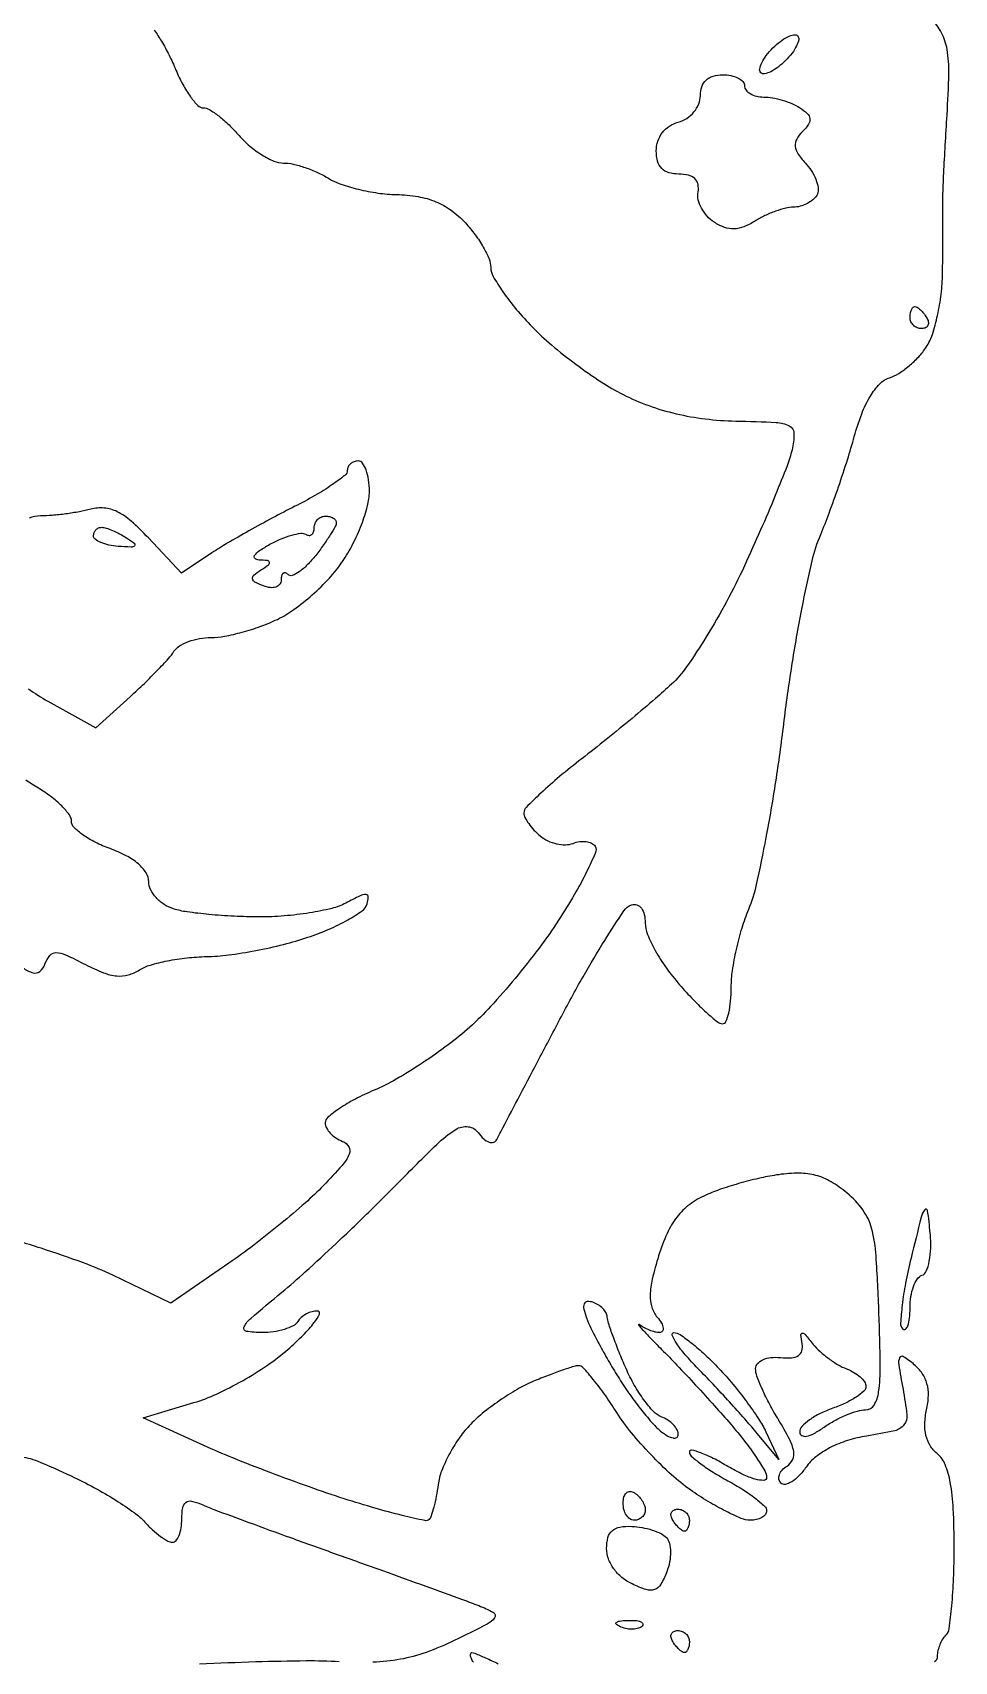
# Model space of a CAD drawing. Extents: x 0 to 102, y 0 to 135.
# Drawn here: x 64.34 to 71.4, y 50.69 to 63.18 of the extents above; entities that cross this region are included whole.
import ezdxf

# ---------------------------------------------------------------- set-up
doc = ezdxf.new("R2010")
doc.units = 0
doc.header["$MEASUREMENT"] = 0

msp = doc.modelspace()

# ---------------------------------------------------------------- linework, layer by layer
for points in [[(65.268503, 63.199681, -0.019169), (65.324168, 63.114942, -0.019725), (65.382323, 63.009351, -0.017053), (65.435065, 62.894315, 0.02451), (65.488057, 62.783137, 0.033558), (65.547018, 62.68928, 0.0355), (65.603703, 62.621838, 0.202937), (65.645843, 62.604, -0.138272), (65.691802, 62.591042, -0.027225), (65.763055, 62.541872, -0.026978), (65.842248, 62.47347, -0.022187), (65.919216, 62.3925, 0.038016), (66.001171, 62.31157, 0.036942), (66.095188, 62.243128, 0.039327), (66.186899, 62.195756, 0.099875), (66.260033, 62.181, -0.055776), (66.333495, 62.17278, -0.025969), (66.425899, 62.146728, -0.025341), (66.521083, 62.108997, -0.032224), (66.604327, 62.064329, 0.056217), (66.699653, 62.018914, 0.024295), (66.834849, 61.979494, 0.02367), (66.984246, 61.951103, 0.028924), (67.125964, 61.939365, -0.035155), (67.291675, 61.923561, -0.056499), (67.427997, 61.884621, -0.060439), (67.545608, 61.818549, -0.047673), (67.654714, 61.721329, -0.028011), (67.729148, 61.631448, -0.029076), (67.79207, 61.534886, -0.030375), (67.836244, 61.445423, -0.099809), (67.8492, 61.381164, 0.130757), (67.867763, 61.311394, 0.021924), (67.942392, 61.193389, 0.022715), (68.044984, 61.059323, 0.018428), (68.16645, 60.925076, 0.024447), (68.315552, 60.786283, 0.015334), (68.502338, 60.638285, 0.015386), (68.695654, 60.503569, 0.026999), (68.8644, 60.406083, 0.031048), (69.060427, 60.321394, 0.02863), (69.270768, 60.258973, 0.027702), (69.49377, 60.219349, 0.024978), (69.727656, 60.202829, -0.006527), (70.038479, 60.192373, -0.10726), (70.138369, 60.165759, -0.28183), (70.174249, 60.106882, -0.058716), (70.159194, 59.9814, -0.032826), (70.121514, 59.860587, -0.005396), (70.03103, 59.633218, -0.005914), (69.918354, 59.367725, -0.005191), (69.794534, 59.0931, -0.014943), (69.656483, 58.817132, -0.014578), (69.501115, 58.547577, -0.014634), (69.350992, 58.319088, -0.051597), (69.236096, 58.186401, -0.010948), (69.111684, 58.074584, -0.004112), (68.93274, 57.923244, -0.004071), (68.735139, 57.761597, -0.004936), (68.54715, 57.613384, 0.009506), (68.376965, 57.476667, 0.014043), (68.233469, 57.349826, 0.009184), (68.120346, 57.240064, 0.198058), (68.103, 57.197992, 0.119265), (68.111434, 57.163138, 0.036008), (68.13996, 57.116274, 0.033811), (68.18067, 57.066584, 0.031033), (68.228823, 57.021294, 0.064187), (68.286251, 56.984926, 0.05394), (68.354482, 56.961666, 0.056177), (68.422704, 56.954231, 0.090928), (68.479913, 56.964941, -0.057384), (68.531049, 56.978094, -0.067068), (68.581138, 56.978253, -0.07825), (68.622624, 56.966012, -0.144522), (68.648599, 56.942759, -0.244595), (68.6522, 56.894056, -0.012782), (68.58454, 56.74712, -0.017813), (68.489978, 56.570987, -0.011779), (68.369556, 56.375404, -0.017503), (68.219889, 56.161469, -0.012041), (68.036201, 55.929393, -0.012154), (67.848391, 55.71436, -0.024103), (67.687551, 55.55513, -0.022258), (67.522641, 55.419671, -0.015096), (67.32379, 55.279811, -0.015232), (67.123144, 55.156155, -0.029231), (66.954104, 55.071687, 0.019057), (66.810874, 55.003719, 0.027298), (66.690034, 54.931979, 0.026103), (66.60084, 54.865217, 0.222587), (66.5802, 54.821151, 0.125131), (66.589935, 54.782862, 0.064154), (66.619152, 54.742457, 0.057595), (66.66209, 54.706178, 0.055072), (66.712802, 54.680005, -0.17118), (66.761357, 54.638651, -0.238026), (66.764662, 54.582601, -0.079111), (66.70942, 54.495723, -0.011381), (66.566019, 54.340869, -0.019425), (66.42753, 54.208668, -0.008979), (66.237946, 54.047235, -0.008878), (66.032363, 53.884476, -0.012196), (65.841501, 53.746042), (65.396368, 53.439467), (64.951934, 53.653147, 0.024578), (64.726174, 53.748336, 0.009267), (64.401966, 53.85987, 0.009153), (64.044083, 53.968423, 0.011014)], [(71.251511, 50.690823, 0.271183), (71.2755, 50.7318, -0.054664), (71.280154, 50.774241, -0.038656), (71.294138, 50.820145, -0.039128), (71.314643, 50.862463, -0.064082), (71.33895, 50.89395, 0.164632), (71.364044, 50.944718, 0.009698), (71.383762, 51.117961, 0.013806), (71.397786, 51.329117, 0.009678), (71.4024, 51.567441, 0.011308), (71.39571, 51.863211, 0.033678), (71.37296, 52.064465, 0.050881), (71.333288, 52.201622, 0.124343), (71.271739, 52.285921, -0.081891), (71.218183, 52.347647, -0.078823), (71.186407, 52.424097, -0.06896), (71.177343, 52.515454, -0.044377), (71.1909, 52.6212, 0.045428), (71.204638, 52.730168, 0.075174), (71.193979, 52.822079, 0.083429), (71.158053, 52.900005, 0.070247), (71.096791, 52.96727, 0.027785), (71.013515, 53.028789, 0.457899), (70.984132, 53.0204, 0.149959), (70.977119, 52.969215, 0.005893), (71.010182, 52.780343, -0.019017), (71.039265, 52.584011, -0.194195), (71.017399, 52.50639, -0.175317), (70.946622, 52.461474, -0.014956), (70.731966, 52.420531, 0.036431), (70.584859, 52.38587, 0.042484), (70.452049, 52.331411, 0.046769), (70.342896, 52.261827, 0.074836), (70.26686, 52.181892, -0.037221), (70.212645, 52.115588, -0.061573), (70.156862, 52.069738, -0.088723), (70.10821, 52.049852, -0.254389), (70.074346, 52.059854, -0.154163), (70.059101, 52.089175, -0.129755), (70.062067, 52.124196, -0.10176), (70.083745, 52.159921, -0.067353), (70.120938, 52.190498, 0.148108), (70.164127, 52.239429, 0.154147), (70.172031, 52.303274, 0.075286), (70.139882, 52.396224, 0.01605), (70.055354, 52.545448, -0.014704), (69.988288, 52.663105, -0.016968), (69.931582, 52.779091, -0.016205), (69.890382, 52.879778, -0.088473), (69.879916, 52.937453, -0.184431), (69.894537, 52.976092, -0.106765), (69.93516, 53.005808, -0.079338), (69.99656, 53.022175, -0.051954), (70.06995, 53.022053, 0.042269), (70.153938, 53.020289, 0.126319), (70.208157, 53.037945, 0.185031), (70.23525, 53.074427, 0.11231), (70.237925, 53.1288, -0.015663), (70.227941, 53.198037, -0.466076), (70.238697, 53.209344, -0.203207), (70.260031, 53.198698, -0.006615), (70.322525, 53.123557, 0.038714), (70.374264, 53.068893, 0.025259), (70.441566, 53.013913, 0.025403), (70.513084, 52.966679, 0.043506), (70.57755, 52.935862, -0.043623), (70.634195, 52.908768, -0.051105), (70.68211, 52.873429, -0.058673), (70.715023, 52.835598, -0.150823), (70.7256, 52.801331, -0.210766), (70.709662, 52.765201, -0.039187), (70.651046, 52.719563, -0.035996), (70.568995, 52.67353, -0.025974), (70.4718, 52.633877, 0.030845), (70.37463, 52.593126, 0.041036), (70.292554, 52.543838, 0.046519), (70.234844, 52.493651, 0.192847), (70.218, 52.451604, 0.267159), (70.23344, 52.424769, 0.183378), (70.268942, 52.4189, 0.077254), (70.327956, 52.440649, 0.025933), (70.406024, 52.489503, -0.028503), (70.487501, 52.539909, -0.025904), (70.576776, 52.58251, -0.026811), (70.660665, 52.612169, -0.071702), (70.723274, 52.621188, 0.264083), (70.787868, 52.657853, 0.100468), (70.823444, 52.759111, 0.037833), (70.83581, 52.958364, 0.005605), (70.825788, 53.361438, 0.007075), (70.803679, 53.801345, 0.049013), (70.768839, 54.014107, 0.09263), (70.70202, 54.154217, 0.061466), (70.579953, 54.284591, 0.040976), (70.458276, 54.370289, 0.067673), (70.342505, 54.418768, 0.065208), (70.214944, 54.4356, 0.035307), (70.056765, 54.424569, 0.020209), (69.921873, 54.399937, 0.012951), (69.767465, 54.361014, 0.013015), (69.617976, 54.314958, 0.023652), (69.4989, 54.268473, 0.055522), (69.374557, 54.19555, 0.067106), (69.277996, 54.100909, 0.058948), (69.201253, 53.973943, 0.031641), (69.136217, 53.802539, 0.016872), (69.087611, 53.623895, 0.052298), (69.071757, 53.50013, 0.079763), (69.084432, 53.407697, 0.099642), (69.125426, 53.331594, -0.037696), (69.15767, 53.286175, -0.09376), (69.171779, 53.248119, -0.201564), (69.166122, 53.223928, -0.240287), (69.145479, 53.2134, -0.063042), (69.109741, 53.217924, -0.031798), (69.066485, 53.232038, -0.030979), (69.022999, 53.25256, -0.039998), (68.986151, 53.27685, 0.848671), (68.98267, 53.273642, 0.038297), (69.003564, 53.246602, 0.00909), (69.066922, 53.178948, 0.003257), (69.159581, 53.084778, -0.006344), (69.276843, 52.964123, -0.003298), (69.420243, 52.810765, -0.003278), (69.565443, 52.65133, -0.004989), (69.68925, 52.510785, -0.012931), (69.794548, 52.382244, -0.017008), (69.883433, 52.259422, -0.014537), (69.95007, 52.153926, -0.134374), (69.9642, 52.1023, -0.41616), (69.942439, 52.080683, -0.068091), (69.877221, 52.090047, -0.042287), (69.781749, 52.126322, -0.021357), (69.6681, 52.18699, 0.014762), (69.554473, 52.249586, 0.027959), (69.458979, 52.292013, 0.033542), (69.389543, 52.313122, 0.482707), (69.372, 52.299185, 0.216361), (69.386738, 52.266721, 0.018807), (69.458979, 52.208197, 0.022051), (69.554663, 52.142852, 0.015272), (69.6681, 52.077216, -0.017404), (69.781522, 52.010943, -0.024594), (69.877221, 51.94366, -0.022482), (69.948418, 51.882844, -0.207638), (69.9642, 51.846478, -0.171806), (69.954571, 51.819282, -0.09393), (69.927255, 51.796138, -0.07437), (69.886542, 51.780481, -0.05472), (69.838429, 51.7752, -0.099451), (69.769832, 51.78898, -0.018193), (69.651766, 51.843541, -0.018921), (69.516331, 51.918783, -0.016197), (69.379593, 52.00785, -0.031749), (69.235336, 52.122892, -0.018434), (69.076735, 52.277777, -0.018378), (68.928613, 52.445426, -0.029343), (68.816296, 52.60005, 0.011412), (68.723581, 52.737815, 0.016822), (68.635482, 52.853982, 0.012126), (68.558382, 52.944278, 0.213094), (68.524064, 52.9596, 0.075665), (68.485813, 52.953778, 0.00734), (68.396475, 52.924493, 0.009182), (68.290564, 52.885856, 0.007137), (68.176782, 52.840087, 0.032304), (68.052442, 52.778281, 0.019858), (67.914327, 52.690609, 0.019881), (67.784058, 52.592588, 0.03328), (67.683926, 52.499051, 0.037713), (67.602212, 52.397485, 0.028843), (67.528339, 52.275482, 0.029534), (67.472267, 52.152483, 0.058956), (67.445754, 52.049042, -0.013287), (67.431206, 51.958717, -0.016883), (67.412774, 51.876303, -0.014958), (67.393217, 51.809229, -0.118494), (67.376448, 51.781848, -0.255787), (67.343054, 51.77208, -0.005389), (67.169505, 51.812176, -0.01112), (66.963471, 51.867001, -0.007092), (66.72632, 51.93945, -0.007684), (66.458267, 52.030082, -0.005319), (66.157823, 52.140451, -0.005364), (65.871344, 52.252692, -0.010966), (65.6496, 52.348036), (65.1843, 52.56031), (65.573664, 52.676746, 0.035842), (65.746646, 52.742297, 0.020455), (65.945512, 52.844515, 0.02035), (66.138192, 52.964347, 0.03159), (66.292764, 53.084369, 0.014832), (66.412367, 53.196477, 0.031896), (66.496043, 53.291055, 0.05603), (66.535807, 53.356118, 0.537412), (66.521743, 53.379078, 0.075384), (66.479324, 53.374155, 0.055345), (66.435224, 53.356714, 0.055502), (66.396166, 53.330103, 0.077217), (66.3687, 53.298, -0.136722), (66.333429, 53.265439, -0.043591), (66.266639, 53.238251, -0.039773), (66.18339, 53.21964, -0.035126), (66.094679, 53.2134, -0.040643), (65.975651, 53.223091, -0.503708), (65.957899, 53.257601, -0.10185), (66.008408, 53.32253, -0.003756), (66.247722, 53.523758, 0.01107), (66.427331, 53.679324, 0.004582), (66.663567, 53.897244, 0.004531), (66.912632, 54.135547, 0.005823), (67.137079, 54.35938, -0.005952), (67.435142, 54.656474, -0.052596), (67.58097, 54.771242, -0.172162), (67.675192, 54.79238, -0.206864), (67.753002, 54.746972, 0.04656), (67.79537, 54.699401, 0.099136), (67.837127, 54.673655, 0.167668), (67.871775, 54.672871, 0.203115), (67.896221, 54.6939, -0.005508), (67.926841, 54.754084, -0.00017), (68.055633, 55.000271, -0.000334), (68.207706, 55.290248, -0.000231), (68.380098, 55.618066, -0.007607), (68.557132, 55.942273, -0.011178), (68.723326, 56.221184, -0.006708), (68.869767, 56.448078, -0.168503), (68.92785, 56.492266, -0.157577), (68.969462, 56.492429, -0.153851), (69.003771, 56.468246, -0.108011), (69.026215, 56.420114, -0.05534), (69.0336, 56.353594, 0.098827), (69.050877, 56.267038, 0.028334), (69.110728, 56.143352, 0.027328), (69.195672, 56.008459, 0.025984), (69.296164, 55.881244, 0.011834), (69.40165, 55.766687, 0.016655), (69.501391, 55.670044, 0.012881), (69.587477, 55.595968, 0.172891), (69.626104, 55.5822, 0.300122), (69.652213, 55.599423, 0.041828), (69.673688, 55.66403, 0.036527), (69.688605, 55.754008, 0.02282), (69.69348, 55.86077, -0.036586), (69.702981, 55.990439, -0.018443), (69.732866, 56.151774, -0.018212), (69.776201, 56.317024, -0.02573), (69.827561, 56.46024, 0.044253), (69.887553, 56.649258, 0.008031), (69.961747, 57.010036, 0.008593), (70.034773, 57.436547, 0.007697), (70.096081, 57.88126, -0.008505), (70.158438, 58.328247, -0.009178), (70.234601, 58.761608, -0.008772), (70.313185, 59.130529, -0.042887), (70.378853, 59.33334, 0.010995), (70.443576, 59.49687, 0.006075), (70.515785, 59.699242, 0.006055), (70.584025, 59.906222, 0.009685), (70.636708, 60.084723, -0.024639), (70.69367, 60.258418, -0.043724), (70.75963, 60.393735, -0.055601), (70.831658, 60.488085, -0.125743), (70.907369, 60.535289, 0.064266), (70.977762, 60.568059, 0.033098), (71.056426, 60.62544, 0.032252), (71.130744, 60.696198, 0.04186), (71.188517, 60.770366, 0.065341), (71.235032, 60.867249, 0.024844), (71.274721, 61.0121, 0.024098), (71.30274, 61.175752, 0.027119), (71.313451, 61.335, 0.001251), (71.315069, 61.490057, 0.001352), (71.315858, 61.641146, 0.001273), (71.315855, 61.770732, 0.006536), (71.31473, 61.8426, -0.016985), (71.315145, 61.92154, -0.001863), (71.322926, 62.102611, -0.002276), (71.333976, 62.318146, -0.001837), (71.347749, 62.549544, 0.010304), (71.361271, 62.86739, 0.046854), (71.34801, 63.051955, 0.079364), (71.305163, 63.179637, 0.075955), (71.224206, 63.289794, -0.009556)], [(64.303755, 58.150327, 0.030144), (64.452872, 58.055603), (64.821244, 57.851648), (65.086557, 58.091674, 0.008174), (65.19315, 58.191325, 0.008737), (65.294046, 58.292256, 0.008382), (65.377713, 58.381889, 0.03993), (65.420338, 58.43745, -0.112166), (65.461954, 58.478031, -0.048314), (65.532045, 58.512136, -0.044531), (65.616893, 58.535372, -0.044604), (65.704468, 58.5432, 0.046699), (65.807735, 58.552866, 0.020034), (65.942818, 58.584029, 0.019616), (66.085082, 58.628975, 0.024462), (66.213031, 58.682191, 0.045271), (66.340164, 58.757287, 0.025344), (66.480503, 58.86955, 0.025102), (66.611903, 58.998393, 0.037063), (66.712266, 59.124829, 0.031225), (66.791247, 59.258274, 0.026418), (66.857989, 59.408066, 0.027261), (66.904219, 59.551481, 0.064419), (66.9186, 59.662639, 0.034345), (66.912432, 59.752329, 0.05239), (66.893749, 59.828015, 0.068202), (66.866455, 59.880074, 0.242522), (66.834, 59.8968, 0.084783), (66.801693, 59.891282, 0.093406), (66.774251, 59.875402, 0.100437), (66.755899, 59.851742, 0.115389), (66.7494, 59.823956, -0.230863), (66.73086, 59.785942, -0.0158), (66.631357, 59.713141, -0.020002), (66.501521, 59.631732, -0.013515), (66.34755, 59.549006, 0.006306), (66.17652, 59.460269, 0.005077), (65.994877, 59.360713, 0.005134), (65.828957, 59.265317, 0.013092), (65.711263, 59.191817), (65.476825, 59.036733), (65.224122, 59.307253, 0.023837), (65.092349, 59.435483, 0.065886), (64.985179, 59.507632, 0.092429), (64.885961, 59.535798, 0.088766), (64.781759, 59.526942, -0.019916), (64.695058, 59.507368, -0.011915), (64.59071, 59.490703, -0.011921), (64.485874, 59.479049, -0.020233), (64.39771, 59.474955, 0.085212), (64.30888, 59.459162, 0.039336)], [(64.261958, 56.01131, 0.09293), (64.340391, 55.97185, 0.250256), (64.391627, 55.982751, 0.126751), (64.430974, 56.038034, -0.076609), (64.469332, 56.105133, -0.231051), (64.515619, 56.127174, -0.105997), (64.587763, 56.110972, -0.011282), (64.743171, 56.035001, 0.025272), (64.87939, 55.973069, 0.069932), (64.981534, 55.948446, 0.092502), (65.069056, 55.95613, 0.071671), (65.156775, 55.994794, -0.068535), (65.239497, 56.031873, -0.022153), (65.370171, 56.063884, -0.021621), (65.52035, 56.086997, -0.022671), (65.669602, 56.096583, 0.02807), (65.837592, 56.109193, 0.014274), (66.046805, 56.14287, 0.014134), (66.261252, 56.190018, 0.020513), (66.447185, 56.244633, 0.020215), (66.609527, 56.307067, 0.026165), (66.752494, 56.37788, 0.025624), (66.862371, 56.447296, 0.161831), (66.901123, 56.499865, 0.070696), (66.910394, 56.552856, 0.410919), (66.892958, 56.571657, 0.123896), (66.84709, 56.562204, 0.010406), (66.738404, 56.506915, -0.063498), (66.630487, 56.46573, -0.019907), (66.460525, 56.431642, -0.019534), (66.2659, 56.408358, -0.020435), (66.072966, 56.400803, -0.01165), (65.880724, 56.405614, -0.011516), (65.688174, 56.419376, -0.011446), (65.520323, 56.439151, -0.042871), (65.41695, 56.462904, -0.064972), (65.344177, 56.49728, -0.064624), (65.282515, 56.549231, -0.070506), (65.240787, 56.610118, -0.115518), (65.2266, 56.670706, 0.144196), (65.206581, 56.738679, 0.07257), (65.147246, 56.806642, 0.056471), (65.053575, 56.870091, 0.033905), (64.9305, 56.924281, -0.028833), (64.817125, 56.972834, -0.038815), (64.721379, 57.03021, -0.043299), (64.653649, 57.087723, -0.197574), (64.6344, 57.134536, 0.160874), (64.618037, 57.184075, 0.037201), (64.559846, 57.251449, 0.034706), (64.477758, 57.322672, 0.027932), (64.3806, 57.387643, -0.019242), (64.283397, 57.450227, -0.026307)], [(64.231062, 52.264326, -0.073663), (64.371799, 52.229242, -0.011666), (64.63308, 52.114218, -0.015334), (64.805765, 52.026783, -0.015058), (64.973837, 51.928426, -0.015116), (65.115803, 51.833408, -0.053848), (65.197369, 51.760759, 0.023323), (65.256234, 51.701516, 0.027596), (65.317282, 51.65146, 0.028178), (65.372477, 51.615672, 0.130463), (65.408912, 51.606, 0.226061), (65.436286, 51.619043, 0.075163), (65.4594, 51.658361, 0.0572), (65.475173, 51.715992, 0.038234), (65.4804, 51.784251, -0.038648), (65.487086, 51.870615, -0.19311), (65.511411, 51.911562, -0.219722), (65.554926, 51.921324, -0.050414), (65.62845, 51.897557, 0.014013), (65.726364, 51.857837, 0.001066), (65.993948, 51.758577, 0.001467), (66.31378, 51.641775, 0.001116), (66.6648, 51.515634, -0.000494), (67.019877, 51.388535, -0.000601), (67.352114, 51.268789, -0.000504), (67.631396, 51.167432, -0.004221), (67.757192, 51.120428, -0.03663), (67.869034, 51.067876, -0.443715), (67.878381, 51.026671, -0.122907), (67.821693, 50.977544, -0.004658), (67.568895, 50.852246, -0.026769), (67.352911, 50.761613, -0.040433), (67.15605, 50.708617, -0.038397), (66.945874, 50.686385, -0.021324)], [(67.715696, 50.686085, -0.032174), (67.700589, 50.714459, -0.068123), (67.693508, 50.738288, -0.131424), (67.695192, 50.753756, -0.309596), (67.704309, 50.76, -0.101015), (67.727448, 50.755277, -0.003737), (67.809634, 50.71954, -0.006659), (67.906428, 50.675036, -0.004616)], [(66.688003, 50.689997, 0.016597), (66.433841, 50.69596, 0.005044), (66.048625, 50.688324, 0.005045), (65.616876, 50.671045, 0.005483)]]:
    msp.add_lwpolyline(points, format="xyb")
for points in [[(70.201886, 63.155914, -0.250638), (70.210521, 63.127419, -0.064635), (70.194609, 63.080353, -0.050076), (70.159721, 63.024104, -0.032551), (70.109229, 62.966571, -0.032551), (70.051696, 62.916079, -0.050076), (69.995447, 62.881191, -0.064635), (69.948381, 62.865279, -0.250638), (69.919886, 62.873914, -0.250638), (69.911251, 62.902409, -0.064635), (69.927162, 62.949475, -0.050076), (69.962051, 63.005725, -0.032551), (70.012543, 63.063257, -0.032551), (70.070075, 63.113749, -0.050076), (70.126325, 63.148638, -0.064635), (70.173391, 63.164549, -0.250638)], [(69.6258, 62.8578, -0.048028), (69.690554, 62.851566, -0.068025), (69.745297, 62.832949, -0.088204), (69.782185, 62.805507, -0.191087), (69.795, 62.7732, 0.169824), (69.806325, 62.740819, 0.09332), (69.83849, 62.713071, 0.074289), (69.886416, 62.694072, 0.055145), (69.94305, 62.687305, -0.043111), (70.008923, 62.681033, -0.026598), (70.084679, 62.662954, -0.026579), (70.158208, 62.636894, -0.042533), (70.217293, 62.606227, -0.044417), (70.276258, 62.561164, -0.179032), (70.296645, 62.521538, -0.182269), (70.286161, 62.478648, -0.046305), (70.239598, 62.422558, 0.068532), (70.194859, 62.363529, 0.15901), (70.184147, 62.309668, 0.121921), (70.206637, 62.250226, 0.032815), (70.269743, 62.170566, -0.047742), (70.316902, 62.107247, -0.056653), (70.348076, 62.03955, -0.066101), (70.359726, 61.977764, -0.153163), (70.348195, 61.932531, -0.08453), (70.317868, 61.898109, -0.053429), (70.272794, 61.869017, -0.051887), (70.220752, 61.849267, -0.064848), (70.169559, 61.8426, 0.061518), (70.110582, 61.835316, 0.025127), (70.0332, 61.811717, 0.024401), (69.951644, 61.777711, 0.028611), (69.87816, 61.737467, -0.042548), (69.78963, 61.69214, -0.089427), (69.714313, 61.676104, -0.09617), (69.641727, 61.687844, -0.055125), (69.562058, 61.727539, -0.067027), (69.507418, 61.774146, -0.06098), (69.465006, 61.83497, -0.06466), (69.440617, 61.900169, -0.102489), (69.439159, 61.959571, 0.097623), (69.438283, 62.018249, 0.155031), (69.413652, 62.061554, 0.128937), (69.364348, 62.087825, 0.058344), (69.291109, 62.0964, -0.069386), (69.213764, 62.107185, -0.130821), (69.159997, 62.139215, -0.128455), (69.128663, 62.194215, -0.065681), (69.1182, 62.27352, -0.079589), (69.130173, 62.348259, -0.083929), (69.164838, 62.414016, -0.08438), (69.219001, 62.464456, -0.0816), (69.2874, 62.494887, 0.081717), (69.352323, 62.523791, 0.073995), (69.407117, 62.572791, 0.076311), (69.443912, 62.634021, 0.097502), (69.4566, 62.698467, -0.082074), (69.467822, 62.766369, -0.122573), (69.50021, 62.816733, -0.117651), (69.553569, 62.847366, -0.071854)], [(71.101307, 61.0812, -0.151918), (71.119135, 61.075655, -0.038439), (71.143014, 61.056349, -0.035638), (71.168143, 61.028983, -0.029505), (71.1909, 60.9966, -0.082592), (71.204141, 60.964274, -0.161196), (71.201509, 60.936851, -0.182303), (71.183621, 60.918623, -0.108972), (71.153593, 60.912, -0.093332), (71.119393, 60.91844, -0.09642), (71.090318, 60.936851, -0.099167), (71.070858, 60.96432, -0.105053), (71.064, 60.9966, -0.042167), (71.066736, 61.028989, -0.061769), (71.074959, 61.056349, -0.081139), (71.087041, 61.074901, -0.210953)], [(66.5802, 59.4738, -0.057298), (66.612558, 59.47008, -0.076593), (66.639949, 59.459081, -0.095569), (66.658307, 59.442808, -0.165219), (66.6648, 59.423694, -0.128998), (66.657054, 59.394171, -0.012173), (66.618397, 59.329314, -0.014947), (66.567332, 59.253335, -0.011221), (66.506831, 59.172763, -0.02792), (66.442416, 59.099665, -0.046109), (66.379541, 59.046655, -0.060824), (66.326829, 59.018754, -0.295889), (66.295331, 59.025469, 0.115317), (66.274986, 59.038105, 0.254636), (66.257525, 59.035062, 0.170049), (66.245558, 59.01609, 0.056525), (66.2418, 58.982955, -0.163387), (66.230946, 58.950627, -0.151512), (66.202466, 58.930198, -0.1097), (66.159117, 58.925719, -0.062795), (66.107807, 58.938328, -0.027745), (66.041462, 58.968106, -0.234956), (66.022705, 58.99373, -0.265879), (66.032946, 59.021842, -0.034191), (66.086657, 59.061278, 0.015199), (66.144137, 59.100213, 0.289812), (66.151836, 59.119441, 0.332071), (66.137627, 59.13258, 0.017806), (66.0726, 59.137102, -0.170863), (66.041597, 59.149208, -0.383611), (66.038638, 59.172303, -0.095129), (66.076598, 59.209555, -0.020192), (66.156138, 59.257875, -0.025543), (66.241437, 59.29955, -0.032924), (66.323711, 59.328427, -0.034707), (66.392934, 59.342629, -0.17334), (66.431088, 59.334485, 0.118657), (66.455631, 59.326423, 0.186572), (66.47665, 59.332644, 0.153587), (66.490798, 59.352914, 0.076288), (66.4956, 59.384207, -0.093332), (66.50204, 59.418407, -0.09642), (66.520451, 59.447482, -0.099167), (66.54792, 59.466942, -0.105053)], [(64.86705, 59.387905, -0.075475), (64.899695, 59.382265, -0.020493), (64.948825, 59.363619, -0.02025), (65.003502, 59.337598, -0.019781), (65.056333, 59.30705, -0.020914), (65.116032, 59.265713, -0.450889), (65.117479, 59.246749, -0.212144), (65.091322, 59.23625, -0.009696), (64.992883, 59.241748, -0.033139), (64.92039, 59.252071, -0.049041), (64.859202, 59.271381, -0.061397), (64.816803, 59.296015, -0.234621), (64.8036, 59.322603, -0.094649), (64.808436, 59.347924, -0.098706), (64.822238, 59.369257, -0.101144), (64.842842, 59.383297, -0.104626)], [(71.218819, 53.977056, 0.010197), (71.19885, 54.14975, 0.667527), (71.177373, 54.15542, 0.101185), (71.150031, 54.098817, 0.001974), (71.071524, 53.783976, 0.012589), (71.029848, 53.593354, 0.01843), (71.003643, 53.423657, 0.01409), (70.991393, 53.285084, 0.214553), (71.008074, 53.241126, 0.379465), (71.029099, 53.239862, 0.144557), (71.047572, 53.265827, 0.05871), (71.060124, 53.323599, 0.024168), (71.064, 53.40375, -0.039148), (71.070735, 53.489635, -0.048831), (71.09084, 53.567048, -0.056818), (71.120276, 53.625693, -0.169171), (71.155369, 53.652756, 0.218467), (71.18876, 53.683983, 0.04891), (71.211698, 53.760583, 0.04212), (71.222831, 53.862303, 0.029899)], [(68.631692, 53.446069, 0.101012), (68.589323, 53.451196, 0.283627), (68.566243, 53.434238, 0.153239), (68.563019, 53.394157, 0.032552), (68.583212, 53.326219, 0.026599), (68.617397, 53.246956, 0.007844), (68.67805, 53.129322, 0.007851), (68.750523, 52.998976, 0.008371), (68.825563, 52.873758, 0.01423), (68.906557, 52.751496, 0.012939), (68.996894, 52.630018, 0.013077), (69.083324, 52.525605, 0.040139), (69.148994, 52.461549, 0.035291), (69.202181, 52.423404, 0.086555), (69.246743, 52.40566, 0.190762), (69.275019, 52.410535, 0.261493), (69.2874, 52.43259, 0.128648), (69.277833, 52.469156, 0.063477), (69.249001, 52.507997, 0.056655), (69.206675, 52.543091, 0.053216), (69.15668, 52.568659, -0.113586), (69.097148, 52.608745, -0.030037), (69.023501, 52.697628, -0.02888), (68.949727, 52.811687, -0.026148), (68.88687, 52.937261, -0.006958), (68.833233, 53.064873, -0.008672), (68.787128, 53.184939, -0.007255), (68.751776, 53.286561, -0.063608), (68.74264, 53.33325, 0.114368), (68.732869, 53.365528, 0.063926), (68.707929, 53.39838, 0.058608), (68.672536, 53.426807, 0.059532)], [(69.253727, 53.2134, -0.151483), (69.300817, 53.198798, -0.017767), (69.390262, 53.132633, -0.019998), (69.493172, 53.043747, -0.015118), (69.599053, 52.93845, -0.016609), (69.705988, 52.81768, -0.013675), (69.812087, 52.682138, -0.013898), (69.902694, 52.552226, -0.035359), (69.958825, 52.452), (70.058353, 52.2405), (69.882637, 52.452, 0.008226), (69.796374, 52.552422, 0.003653), (69.679478, 52.682138, 0.003615), (69.55368, 52.817718, 0.004874), (69.437783, 52.93845, -0.014881), (69.340393, 53.044053, -0.031334), (69.272697, 53.132633, -0.05172), (69.240409, 53.193672, -0.531464)], [(68.949, 51.9867, -0.06081), (68.981361, 51.960795, -0.051032), (69.008749, 51.926389, -0.053229), (69.027399, 51.889119, -0.089642), (69.0336, 51.854807, -0.105429), (69.027123, 51.824433, -0.099231), (69.008749, 51.798585, -0.096318), (68.981295, 51.781259, -0.092995), (68.949, 51.7752, -0.153634), (68.916735, 51.785354, -0.097988), (68.889251, 51.813944, -0.080552), (68.870706, 51.856662, -0.062283), (68.8644, 51.907093, -0.066118), (68.870598, 51.953761, -0.138808), (68.889251, 51.984883, -0.191142), (68.916882, 51.995832, -0.139169)], [(69.282407, 51.8598, -0.093332), (69.316607, 51.85336, -0.09642), (69.345682, 51.834949, -0.099167), (69.365142, 51.80748, -0.105053), (69.372, 51.7752, -0.042167), (69.369264, 51.742811, -0.061769), (69.361041, 51.715451, -0.081139), (69.348959, 51.696899, -0.210953), (69.334693, 51.6906, -0.151918), (69.316865, 51.696145, -0.038439), (69.292986, 51.715451, -0.035638), (69.267857, 51.742817, -0.029505), (69.2451, 51.7752, -0.082592), (69.231859, 51.807526, -0.161196), (69.234491, 51.834949, -0.182303), (69.252379, 51.853177, -0.108972)], [(68.930187, 51.728201, -0.034646), (69.009341, 51.719217, -0.032985), (69.087841, 51.699321, -0.034739), (69.154733, 51.672322, -0.090937), (69.196298, 51.641733, -0.132377), (69.219399, 51.598606, -0.054817), (69.227318, 51.532376, -0.049053), (69.220489, 51.455459, -0.04507), (69.198789, 51.379031, -0.039291), (69.152748, 51.282558, -0.179967), (69.105719, 51.243676, -0.164016), (69.041917, 51.243063, -0.03136), (68.932678, 51.286472, -0.063484), (68.855277, 51.335836, -0.063169), (68.79259, 51.403114, -0.06675), (68.751513, 51.480008, -0.089569), (68.7375, 51.557608, -0.062403), (68.748051, 51.64182, -0.150332), (68.780417, 51.694882, -0.140841), (68.838664, 51.722647, -0.052226)], [(68.89965, 51.007121, -0.028489), (68.958547, 51.006191, -0.077125), (68.999154, 50.996824, -0.208169), (69.014597, 50.981203, -0.296942), (69.010688, 50.962687, -0.126455), (68.983029, 50.946339, -0.060344), (68.941972, 50.939642, -0.05415), (68.894803, 50.942808, -0.051402), (68.848537, 50.956009, -0.054073), (68.813287, 50.974752, -0.470617), (68.811828, 50.99017, -0.168741), (68.836511, 51.002126, -0.018894)], [(69.282407, 50.9292, -0.093332), (69.316607, 50.92276, -0.09642), (69.345682, 50.904349, -0.099167), (69.365142, 50.87688, -0.105053), (69.372, 50.8446, -0.042167), (69.369264, 50.812211, -0.061769), (69.361041, 50.784851, -0.081139), (69.348959, 50.766299, -0.210953), (69.334693, 50.76, -0.151918), (69.316865, 50.765545, -0.038439), (69.292986, 50.784851, -0.035638), (69.267857, 50.812217, -0.029505), (69.2451, 50.8446, -0.082592), (69.231859, 50.876926, -0.161196), (69.234491, 50.904349, -0.182303), (69.252379, 50.922577, -0.108972)]]:
    msp.add_lwpolyline(points, format="xyb", close=True)

doc.saveas('drawing.dxf')
